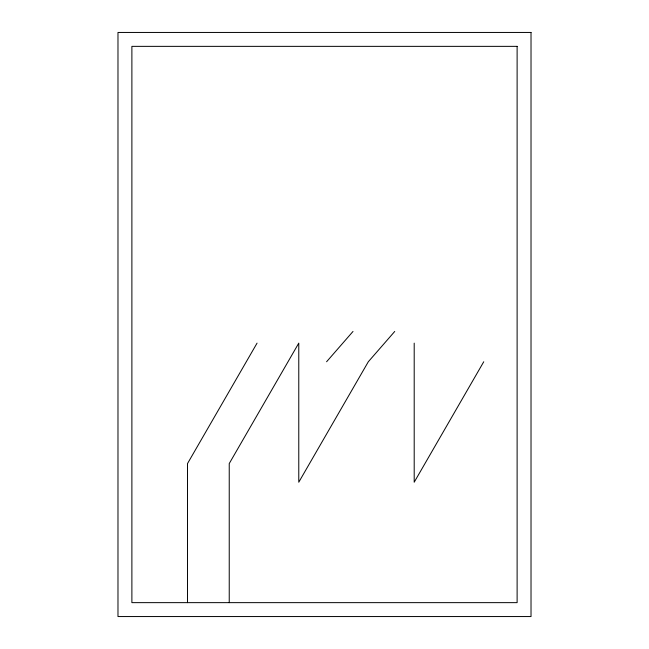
<?xml version="1.0" encoding="UTF-8"?>
<svg xmlns="http://www.w3.org/2000/svg" width="649" height="649" viewBox="0 0 649 649"><rect width="100%" height="100%" fill="white"/><g stroke="black" fill="none" stroke-linecap="round" stroke-linejoin="round"><path stroke-width="0.97" d="M257.053 343.134L187.512 463.573L187.512 602.645M483.74 361.761L414.2 482.207L414.2 343.134M326.585 361.761L353.007 331.452M394.73 331.452L368.308 361.761L298.775 482.207L298.775 343.134L229.235 463.573L229.235 602.645M531.02 32.45L117.98 32.45L117.98 616.55L531.02 616.55L531.02 32.45M517.115 46.355L131.885 46.355L131.885 602.645L517.115 602.645L517.115 46.355"/></g></svg>
